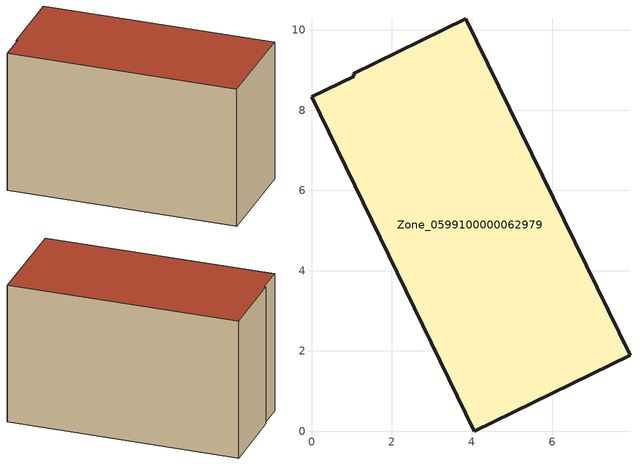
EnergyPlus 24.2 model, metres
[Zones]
Zone_0599100000062979
 floor ground (C_G): 0,8.33 1.07,8.85 1.04,8.91 3.84,10.28 7.94,1.89 4.06,0 z0
 wall outside (C_F): 1.07,8.85 0,8.33 4.06,0 7.94,1.89 3.84,10.28 1.04,8.91 1.07,8.85 z0:5.8
 roof outside (C_R): 3.84,10.28 1.04,8.91 1.07,8.85 0,8.33 4.06,0 7.94,1.89 z5.8
[BUILDING]
Pand.0599100000062979: North Axis=0; Terrain=City; Loads Convergence Tolerance Value=0.04; Temperature Convergence Tolerance Value=0.4; Solar Distribution=FullExterior; Maximum Number of Warmup Days=25; Minimum Number of Warmup Days=1
[Site:Location]
Rotterdam.The.Hague.AP_ZH_NLD Design_Conditions: Latitude=51.96; Longitude=4.45; Time Zone=1; Elevation=-4.5
[SITE:GROUNDTEMPERATURE:BUILDINGSURFACE]
18, 18, 18, 18, 18, 18, 18, 18, 18, 18, 18, 18
[MATERIAL] Thermal Absorptance=0.9; Solar Absorptance=0.7; Visible Absorptance=0.7
Name | Roughness | Thickness | Conductivity | Density | Specific Heat
G.TI.1946-1964 | MediumSmooth | 0.15 | 1 | 540 | 1210
F.TI.1946-1964 | Rough | 0.3 | 0.857143 | 1920 | 840
R.TI.1946-1964 | MediumRough | 0.2 | 0.277778 | 1500 | 1000
[CONSTRUCTION]
C_G: G.TI.1946-1964
C_F: F.TI.1946-1964
C_R: R.TI.1946-1964
[ZONE]
Zone_0599100000062979: Type=1; Multiplier=1; Ceiling Height=Autocalculate; Volume=Autocalculate; Floor Area=autocalculate; Part of Total Floor Area=Yes
[ZONEINFILTRATION:DESIGNFLOWRATE]
Infil_Zone_0599100000062979: Zone or ZoneList or Space or SpaceList=Zone_0599100000062979; Schedule=AlwaysOn; Design Flow Rate Calculation Method=Flow/Area; Flow Rate per Floor Area=0.003; Constant Term Coefficient=1; Temperature Term Coefficient=0; Velocity Term Coefficient=0; Velocity Squared Term Coefficient=0
[HVACTEMPLATE:ZONE:IDEALLOADSAIRSYSTEM]
Zone_0599100000062979: Maximum Heating Supply Air Temperature=50; Minimum Cooling Supply Air Temperature=13; Maximum Heating Supply Air Humidity Ratio=0.0156; Minimum Cooling Supply Air Humidity Ratio=0.0077; Heating Limit=NoLimit; Cooling Limit=NoLimit; Dehumidification Control Type=ConstantSensibleHeatRatio; Cooling Sensible Heat Ratio=0.7; Dehumidification Setpoint=60; Humidification Control Type=None; Humidification Setpoint=30; Outdoor Air Method=None; Outdoor Air Flow Rate per Person=0.00944; Outdoor Air Flow Rate per Zone Floor Area=0; Outdoor Air Flow Rate per Zone=0; Demand Controlled Ventilation Type=None; Outdoor Air Economizer Type=NoEconomizer; Heat Recovery Type=None; Sensible Heat Recovery Effectiveness=0.7; Latent Heat Recovery Effectiveness=0.65
[ZONECONTROL:THERMOSTAT]
ThermostatControl_Zone_0599100000062979: Zone or ZoneList=Zone_0599100000062979; Control Type Schedule=DualSetpointControlType; Control 1=Thermostat_Zone_0599100000062979; Temperature Difference Between Cutout And Setpoint=0
[THERMOSTATSETPOINT:DUALSETPOINT]
Thermostat_Zone_0599100000062979: Heating Setpoint Temperature Schedule=HeatingSetpoint_Zone_0599100000062979; Cooling Setpoint Temperature Schedule=CoolingSetpoint_Zone_0599100000062979
[SCHEDULE:COMPACT]
HeatingSetpoint_Zone_0599100000062979: Through: 12/31, For: AllDays, Until: 24:00, 21
CoolingSetpoint_Zone_0599100000062979: Through: 12/31, For: AllDays, Until: 24:00, 24
DualSetpointControlType: Through: 12/31, For: AllDays, Until: 24:00, 4
AlwaysOn: Through: 12/31, For: AllDays, Until: 24:00, 1
